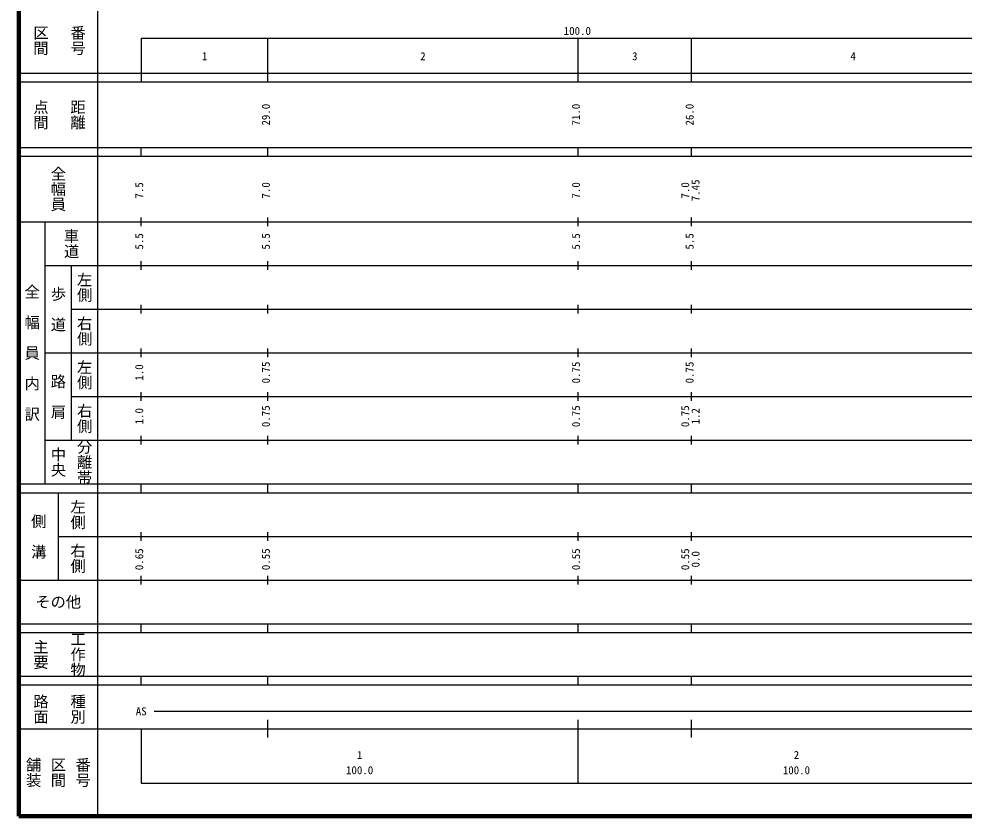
# Model space of a CAD drawing. Units: millimetres on the paper, enlarged 1000 times. Extents: x 40000 to 680000, y 20000 to 380000.
# Drawn here: x 40000 to 256387, y 20000 to 202409 of the extents above; entities that cross this region are included whole.
import ezdxf
from ezdxf.enums import TextEntityAlignment as Align

# ---------------------------------------------------------------- set-up
doc = ezdxf.new("R2010")
doc.units = ezdxf.units.MM
doc.header["$LTSCALE"] = 1000
doc.layers.add('M-TTL', color=2, linetype='Continuous', lineweight=140)
doc.layers.add('M-TTL-BAND', color=7, linetype='Continuous', lineweight=25)
doc.styles.add('@ＭＳ ゴシック', font='')
doc.styles.add('ＭＳ ゴシック', font='')
doc.styles.get('@ＭＳ ゴシック').set_extended_font_data('@MS Gothic')
doc.styles.get('ＭＳ ゴシック').set_extended_font_data('MS Gothic')

msp = doc.modelspace()

# ---------------------------------------------------------------- linework, layer by layer
at = {"layer": 'M-TTL'}
for p, q in [((40000, 380000), (40000, 20000)), ((40000, 20000), (680000, 20000))]:
    msp.add_line(p, q, dxfattribs=at)
at = {"layer": 'M-TTL-BAND'}
for p, q in [((58000, 370000), (58000, 20000)), ((68000, 198000), (579000, 198000)), ((68000, 198000), (68000, 188000)), ((97000, 188000), (97000, 198000)), ((168000, 188000), (168000, 198000)), ((194000, 188000), (194000, 198000)), ((40000, 190000), (579000, 190000)), ((40000, 188000), (579000, 188000)), ((40000, 173000), (579000, 173000)), ((40000, 171000), (579000, 171000)), ((68000, 171000), (68000, 173000)), ((97000, 171000), (97000, 173000)), ((168000, 171000), (168000, 173000)), ((194000, 171000), (194000, 173000)), ((40000, 156000), (579000, 156000)), ((46000, 96000), (46000, 156000)), ((68000, 155000), (68000, 157000)), ((97000, 155000), (97000, 157000)), ((168000, 155000), (168000, 157000)), ((194000, 155000), (194000, 157000)), ((46000, 146000), (579000, 146000)), ((52000, 146000), (52000, 106000)), ((68000, 145000), (68000, 147000)), ((97000, 145000), (97000, 147000)), ((168000, 145000), (168000, 147000)), ((194000, 145000), (194000, 147000)), ((68000, 135000), (68000, 137000)), ((97000, 135000), (97000, 137000)), ((168000, 135000), (168000, 137000)), ((194000, 135000), (194000, 137000)), ((52000, 136000), (579000, 136000)), ((46000, 126000), (579000, 126000)), ((68000, 125000), (68000, 127000)), ((97000, 125000), (97000, 127000)), ((168000, 125000), (168000, 127000)), ((194000, 125000), (194000, 127000)), ((68000, 115000), (68000, 117000)), ((97000, 115000), (97000, 117000)), ((168000, 115000), (168000, 117000)), ((194000, 115000), (194000, 117000)), ((52000, 116000), (579000, 116000)), ((68000, 105000), (68000, 107000)), ((97000, 105000), (97000, 107000)), ((168000, 105000), (168000, 107000)), ((194000, 105000), (194000, 107000)), ((46000, 106000), (579000, 106000)), ((40000, 96000), (579000, 96000)), ((68000, 94000), (68000, 96000)), ((97000, 94000), (97000, 96000)), ((168000, 94000), (168000, 96000)), ((194000, 94000), (194000, 96000)), ((40000, 94000), (579000, 94000)), ((49000, 94000), (49000, 74000)), ((68000, 83000), (68000, 85000)), ((97000, 83000), (97000, 85000)), ((168000, 83000), (168000, 85000)), ((194000, 83000), (194000, 85000)), ((49000, 84000), (579000, 84000)), ((40000, 74000), (579000, 74000)), ((68000, 73000), (68000, 75000)), ((97000, 73000), (97000, 75000)), ((168000, 73000), (168000, 75000)), ((194000, 73000), (194000, 75000)), ((40000, 64000), (579000, 64000)), ((68000, 62000), (68000, 64000)), ((97000, 62000), (97000, 64000)), ((168000, 62000), (168000, 64000)), ((194000, 62000), (194000, 64000)), ((40000, 62000), (579000, 62000)), ((40000, 52000), (579000, 52000)), ((68000, 50000), (68000, 52000)), ((97000, 50000), (97000, 52000)), ((168000, 50000), (168000, 52000)), ((194000, 50000), (194000, 52000)), ((40000, 50000), (579000, 50000)), ((71000, 44000), (546000, 44000)), ((97000, 38000), (97000, 42000)), ((168000, 27500), (168000, 42000)), ((194000, 38000), (194000, 42000)), ((40000, 40000), (579000, 40000)), ((68000, 40000), (68000, 27500)), ((68000, 27500), (579000, 27500))]:
    msp.add_line(p, q, dxfattribs=at)

# ---------------------------------------------------------------- texts
at = {"layer": 'M-TTL-BAND', "style": '@ＭＳ ゴシック'}
for s, p in [('区間', (45000, 197500)), ('番号', (53500, 197500)), ('点間', (45000, 180500)), ('距離', (53500, 180500)), ('全幅員', (49000, 163500)), ('車道', (52000, 151000)), ('左側', (55000, 141000)), ('全\u3000幅\u3000員\u3000内\u3000訳', (43000, 126000)), ('歩\u3000道', (49000, 136000)), ('右側', (55000, 131000)), ('左側', (55000, 121000)), ('路\u3000肩', (49000, 116000)), ('右側', (55000, 111000)), ('分離帯', (55000, 101000)), ('中央', (49000, 101000)), ('左側', (53500, 89000)), ('側\u3000溝', (44500, 84000)), ('右側', (53500, 79000)), ('工作物', (53500, 57000)), ('主要', (45000, 57000)), ('路面', (45000, 44500)), ('種別', (53500, 44500)), ('舗装', (43333, 30000)), ('区間', (49000, 30000)), ('番号', (54667, 30000))]:
    msp.add_text(s, height=2566, rotation=270, dxfattribs=at).set_placement(p, align=Align.MIDDLE_CENTER)
at = {"layer": 'M-TTL-BAND', "style": 'ＭＳ ゴシック'}
for s, p in [('100.0', (167844, 198195)), ('2', (132500, 192405)), ('3', (181000, 192405)), ('1', (82500, 192405)), ('4', (231000, 192405)), ('AS', (68000, 42500)), ('1', (118000, 32523)), ('2', (218000, 32523)), ('100.0', (118000, 29033)), ('100.0', (218000, 29033))]:
    msp.add_text(s, height=1833, dxfattribs=at).set_placement(p, align=Align.BOTTOM_CENTER)
for s, p in [('29.0', (98000, 180500)), ('71.0', (169000, 180500)), ('26.0', (195000, 180500)), ('7.5', (69000, 163174)), ('7.0', (98000, 163174)), ('7.0', (169000, 163174)), ('7.0', (194000, 163174)), ('7.45', (196370, 163174)), ('5.5', (69000, 151500)), ('5.5', (98000, 151500)), ('5.5', (169000, 151500)), ('5.5', (195000, 151500)), ('0.75', (98000, 121500)), ('0.75', (169000, 121500)), ('0.75', (195000, 121500)), ('1.0', (69000, 121500)), ('1.0', (69000, 111500)), ('0.75', (98000, 111500)), ('0.75', (169000, 111500)), ('0.75', (194000, 111500)), ('1.2', (196370, 111500)), ('0.65', (69000, 78764)), ('0.55', (98000, 78764)), ('0.55', (169000, 78764)), ('0.55', (194000, 78764)), ('0.0', (196370, 78764))]:
    msp.add_text(s, height=1833, rotation=90, dxfattribs=at).set_placement(p, align=Align.BOTTOM_CENTER)
msp.add_text('その他', height=2566, dxfattribs=at).set_placement((49000, 69000), align=Align.MIDDLE_CENTER)

doc.saveas('drawing.dxf')
